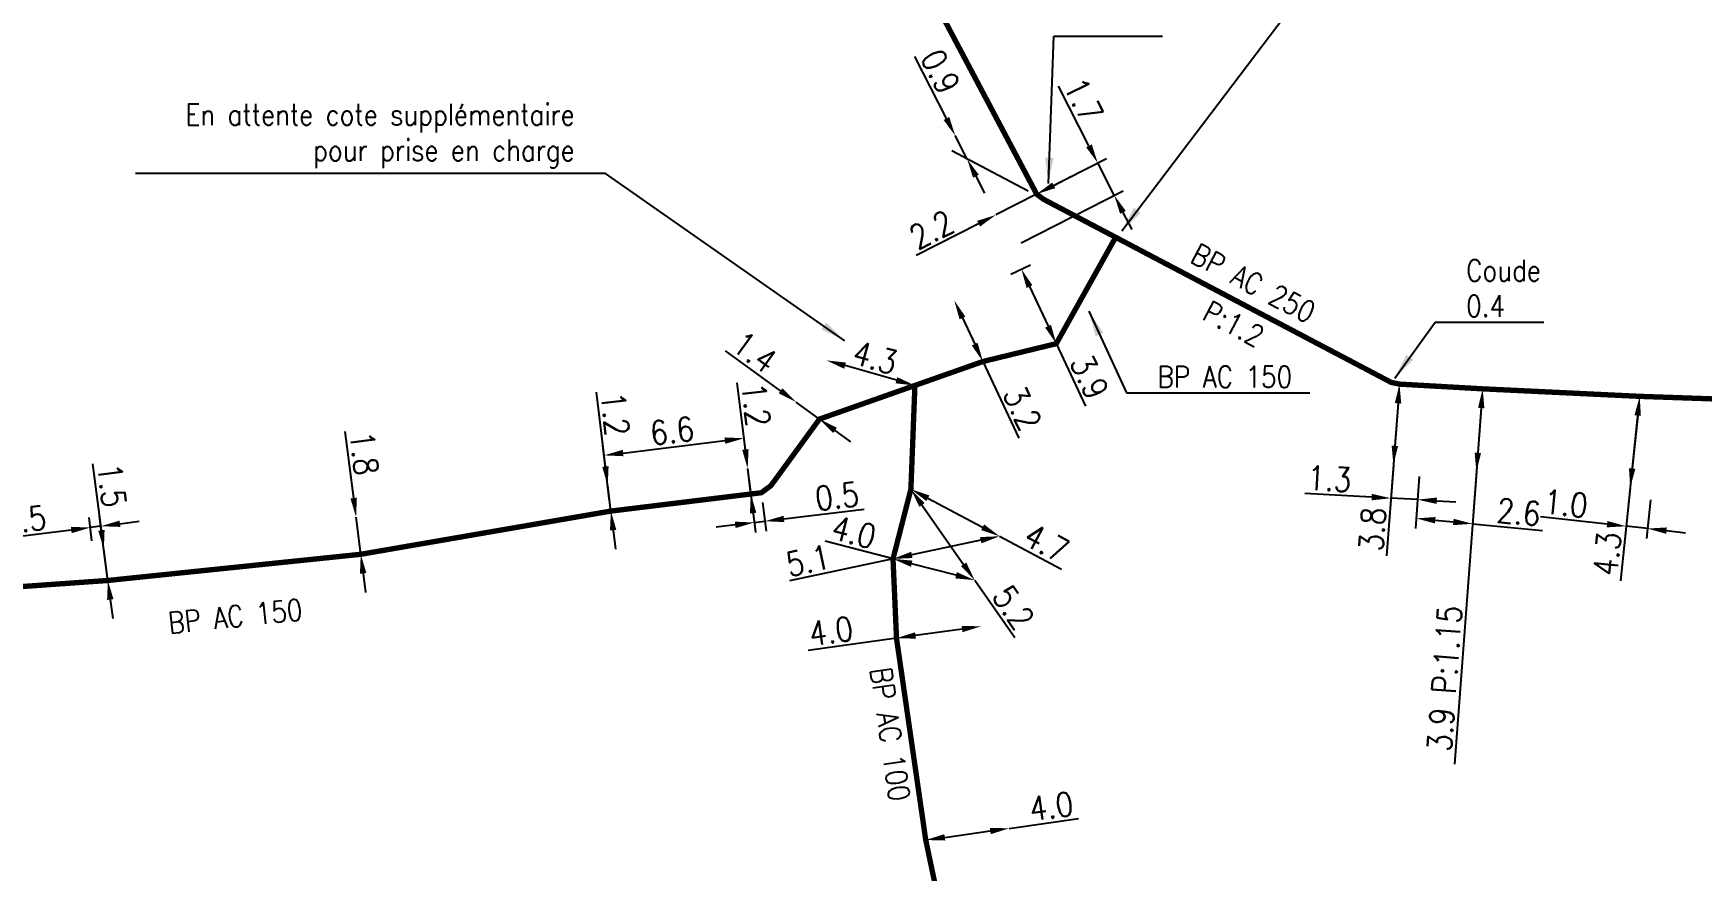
# Model space of a CAD drawing. Header units: millimetres. Extents: x 185000 to 186000, y 127990 to 129010.
# Drawn here: x 185282.5 to 185360.6, y 128081.3 to 128120.5 of the extents above; entities that cross this region are included whole.
import ezdxf
from ezdxf.enums import TextEntityAlignment as Align

# ---------------------------------------------------------------- set-up
doc = ezdxf.new("R2010")
doc.units = ezdxf.units.MM
doc.header["$PDMODE"] = 34
doc.linetypes.add('L_25_AP', pattern=[2000, 1000, 1000])
doc.layers.get('DEFPOINTS').update_dxf_attribs({"linetype": 'CONTINUOUS'})
doc.layers.add('L_150', color=1, linetype='CONTINUOUS')
doc.styles.get("Standard").update_dxf_attribs({"font": 'romans.shx', "width": 0.85})
doc.dimstyles.get("Standard").update_dxf_attribs({"dimtxt": 1.5, "dimasz": 1.2, "dimexe": 0.625, "dimexo": 0.625, "dimgap": 0.25, "dimtad": 1, "dimdec": 1, "dimzin": 0, "dimdsep": 46, "dimtxsty": 'Standard', "dimcen": -0.5, "dimadec": 0, "dimazin": 0, "dimtfac": 1, "dimtdec": 1, "dimtmove": 0, "dimatfit": 3, "dimfxl": 0, "dimtolj": 1, "dimtzin": 0, "dimarcsym": 0})

# ---------------------------------------------------------------- blocks, each defined once
blk = doc.blocks.new('*D2078')
at = {"layer": 'DEFPOINTS', "color": 0, "linetype": 'Continuous', "transparency": 16777216}
for p in [(185328.141, 128083.287), (185328.141, 128083.287), (185324.229, 128082.741)]:
    blk.add_point(p, dxfattribs=at)
at = {"layer": 'L_150', "color": 0, "linetype": 'Continuous', "lineweight": -2, "transparency": 16777216}
for p, q in [((185328.141, 128083.287), (185331.388, 128083.741)), ((185325.121, 128082.866), (185327.25, 128083.163))]:
    blk.add_line(p, q, dxfattribs=at)
at = {"layer": 'L_150', "color": 0, "linetype": 'Continuous', "transparency": 16777216}
for points in [[(185325.1, 128083.014), (185325.141, 128082.717), (185324.229, 128082.741)], [(185327.229, 128083.311), (185327.271, 128083.014), (185328.141, 128083.287)]]:
    blk.add_solid(points, dxfattribs=at)
at = {"layer": 'L_150', "color": 0, "linetype": 'Continuous', "transparency": 16777216, "insert": (185330.107, 128084.319), "char_height": 1.125, "attachment_point": 5, "rotation": 7.94649}
blk.add_mtext('\\A1;4.0', dxfattribs=at)
blk = doc.blocks.new('*D1338')
at = {"layer": 'DEFPOINTS', "color": 0, "linetype": 'Continuous', "transparency": 16777216}
for p in [(185285.118, 128097.369), (185285.257, 128096.287), (185285.94, 128094.892)]:
    blk.add_point(p, dxfattribs=at)
at = {"layer": 'L_150', "color": 0, "linetype": 'Continuous', "lineweight": -2, "transparency": 16777216}
for p, q in [((185285.197, 128096.752), (185285.059, 128097.834)), ((185285.88, 128095.357), (185285.555, 128097.898)), ((185284.226, 128097.255), (185280.946, 128096.835)), ((185285.614, 128097.433), (185285.118, 128097.369)), ((185286.507, 128097.547), (185287.4, 128097.662))]:
    blk.add_line(p, q, dxfattribs=at)
at = {"layer": 'L_150', "color": 0, "linetype": 'Continuous', "transparency": 16777216}
for points in [[(185284.207, 128097.404), (185284.245, 128097.106), (185285.118, 128097.369)], [(185286.488, 128097.696), (185286.526, 128097.399), (185285.614, 128097.433)]]:
    blk.add_solid(points, dxfattribs=at)
at = {"layer": 'L_150', "color": 0, "linetype": 'Continuous', "transparency": 16777216, "insert": (185282.03, 128097.73), "char_height": 1.125, "attachment_point": 5, "rotation": 7.30156}
blk.add_mtext('\\A1;0.5', dxfattribs=at)
blk = doc.blocks.new('*D1339')
at = {"layer": 'DEFPOINTS', "color": 0, "linetype": 'Continuous', "transparency": 16777216}
for p in [(185285.753, 128096.351), (185285.753, 128096.351), (185285.94, 128094.892)]:
    blk.add_point(p, dxfattribs=at)
at = {"layer": 'L_150', "color": 0, "linetype": 'Continuous', "lineweight": -2, "transparency": 16777216}
for p, q in [((185285.639, 128097.243), (185285.239, 128100.36)), ((185285.94, 128094.892), (185285.753, 128096.351)), ((185286.054, 128094), (185286.169, 128093.107))]:
    blk.add_line(p, q, dxfattribs=at)
at = {"layer": 'L_150', "color": 0, "linetype": 'Continuous', "transparency": 16777216}
for points in [[(185285.787, 128097.262), (185285.49, 128097.224), (185285.753, 128096.351)], [(185286.203, 128094.019), (185285.905, 128093.981), (185285.94, 128094.892)]]:
    blk.add_solid(points, dxfattribs=at)
at = {"layer": 'L_150', "color": 0, "linetype": 'Continuous', "transparency": 16777216, "insert": (185286.126, 128099.343), "char_height": 1.125, "attachment_point": 5, "rotation": 277.30156}
blk.add_mtext('\\A1;1.5', dxfattribs=at)
blk = doc.blocks.new('*D1340')
at = {"layer": 'DEFPOINTS', "color": 0, "linetype": 'Continuous', "transparency": 16777216}
for p in [(185297.561, 128097.855), (185297.561, 128097.855), (185297.779, 128096.118)]:
    blk.add_point(p, dxfattribs=at)
at = {"layer": 'L_150', "color": 0, "linetype": 'Continuous', "lineweight": -2, "transparency": 16777216}
for p, q in [((185297.448, 128098.748), (185297.056, 128101.865)), ((185297.779, 128096.118), (185297.561, 128097.855)), ((185297.892, 128095.225), (185298.004, 128094.332))]:
    blk.add_line(p, q, dxfattribs=at)
at = {"layer": 'L_150', "color": 0, "linetype": 'Continuous', "transparency": 16777216}
for points in [[(185297.597, 128098.766), (185297.299, 128098.729), (185297.561, 128097.855)], [(185298.041, 128095.244), (185297.743, 128095.207), (185297.779, 128096.118)]]:
    blk.add_solid(points, dxfattribs=at)
at = {"layer": 'L_150', "color": 0, "linetype": 'Continuous', "transparency": 16777216, "insert": (185297.94, 128100.846), "char_height": 1.125, "attachment_point": 5, "rotation": 277.179}
blk.add_mtext('\\A1;1.8', dxfattribs=at)
blk = doc.blocks.new('*D1341')
at = {"layer": 'DEFPOINTS', "color": 0, "linetype": 'Continuous', "transparency": 16777216}
for p in [(185315.721, 128101.55), (185315.894, 128100.131), (185309.488, 128098.141)]:
    blk.add_point(p, dxfattribs=at)
at = {"layer": 'L_150', "color": 0, "linetype": 'Continuous', "lineweight": -2, "transparency": 16777216}
for p, q in [((185315.837, 128100.596), (185315.664, 128102.015)), ((185309.431, 128098.606), (185309.113, 128101.216)), ((185310.063, 128100.859), (185314.828, 128101.441))]:
    blk.add_line(p, q, dxfattribs=at)
at = {"layer": 'L_150', "color": 0, "linetype": 'Continuous', "transparency": 16777216}
for points in [[(185310.045, 128101.008), (185310.081, 128100.71), (185309.17, 128100.75)], [(185314.809, 128101.589), (185314.846, 128101.292), (185315.721, 128101.55)]]:
    blk.add_solid(points, dxfattribs=at)
at = {"layer": 'L_150', "color": 0, "linetype": 'Continuous', "transparency": 16777216, "insert": (185312.354, 128101.894), "char_height": 1.125, "attachment_point": 5, "rotation": 6.95587}
blk.add_mtext('\\A1;6.6', dxfattribs=at)
blk = doc.blocks.new('*D1342')
at = {"layer": 'DEFPOINTS', "color": 0, "linetype": 'Continuous', "transparency": 16777216}
for p in [(185309.343, 128099.332), (185309.343, 128099.332), (185309.488, 128098.141)]:
    blk.add_point(p, dxfattribs=at)
at = {"layer": 'L_150', "color": 0, "linetype": 'Continuous', "lineweight": -2, "transparency": 16777216}
for p, q in [((185309.234, 128100.225), (185308.809, 128103.706)), ((185309.488, 128098.141), (185309.343, 128099.332)), ((185309.597, 128097.247), (185309.706, 128096.354))]:
    blk.add_line(p, q, dxfattribs=at)
at = {"layer": 'L_150', "color": 0, "linetype": 'Continuous', "transparency": 16777216}
for points in [[(185309.382, 128100.243), (185309.085, 128100.207), (185309.343, 128099.332)], [(185309.746, 128097.265), (185309.448, 128097.229), (185309.488, 128098.141)]]:
    blk.add_solid(points, dxfattribs=at)
at = {"layer": 'L_150', "color": 0, "linetype": 'Continuous', "transparency": 16777216, "insert": (185309.689, 128102.684), "char_height": 1.125, "attachment_point": 5, "rotation": 276.95587}
blk.add_mtext('\\A1;1.2', dxfattribs=at)
blk = doc.blocks.new('*D1343')
at = {"layer": 'DEFPOINTS', "color": 0, "linetype": 'Continuous', "transparency": 16777216}
for p in [(185315.894, 128100.131), (185315.894, 128100.131), (185316.039, 128098.94)]:
    blk.add_point(p, dxfattribs=at)
at = {"layer": 'L_150', "color": 0, "linetype": 'Continuous', "lineweight": -2, "transparency": 16777216}
for p, q in [((185315.785, 128101.024), (185315.404, 128104.143)), ((185316.039, 128098.94), (185315.894, 128100.131)), ((185316.148, 128098.046), (185316.257, 128097.153))]:
    blk.add_line(p, q, dxfattribs=at)
at = {"layer": 'L_150', "color": 0, "linetype": 'Continuous', "transparency": 16777216}
for points in [[(185315.934, 128101.043), (185315.636, 128101.006), (185315.894, 128100.131)], [(185316.297, 128098.065), (185315.999, 128098.028), (185316.039, 128098.94)]]:
    blk.add_solid(points, dxfattribs=at)
at = {"layer": 'L_150', "color": 0, "linetype": 'Continuous', "transparency": 16777216, "insert": (185316.285, 128103.121), "char_height": 1.125, "attachment_point": 5, "rotation": 276.95587}
blk.add_mtext('\\A1;1.2', dxfattribs=at)
blk = doc.blocks.new('*D1344')
at = {"layer": 'DEFPOINTS', "color": 0, "linetype": 'Continuous', "transparency": 16777216}
for p in [(185318.162, 128103.242), (185318.162, 128103.242), (185319.253, 128102.447)]:
    blk.add_point(p, dxfattribs=at)
at = {"layer": 'L_150', "color": 0, "linetype": 'Continuous', "lineweight": -2, "transparency": 16777216}
for p, q in [((185317.434, 128103.772), (185314.859, 128105.65)), ((185319.253, 128102.447), (185318.162, 128103.242)), ((185319.98, 128101.917), (185320.707, 128101.387))]:
    blk.add_line(p, q, dxfattribs=at)
at = {"layer": 'L_150', "color": 0, "linetype": 'Continuous', "transparency": 16777216}
for points in [[(185317.523, 128103.894), (185317.346, 128103.651), (185318.162, 128103.242)], [(185320.068, 128102.038), (185319.892, 128101.796), (185319.253, 128102.447)]]:
    blk.add_solid(points, dxfattribs=at)
at = {"layer": 'L_150', "color": 0, "linetype": 'Continuous', "transparency": 16777216, "insert": (185316.225, 128105.582), "char_height": 1.125, "attachment_point": 5, "rotation": 323.9128}
blk.add_mtext('\\A1;1.4', dxfattribs=at)
blk = doc.blocks.new('*D1345')
at = {"layer": 'DEFPOINTS', "color": 0, "linetype": 'Continuous', "transparency": 16777216}
for p in [(185325.567, 128107.996), (185325.567, 128107.996), (185326.902, 128105.143)]:
    blk.add_point(p, dxfattribs=at)
at = {"layer": 'L_150', "color": 0, "linetype": 'Continuous', "lineweight": -2, "transparency": 16777216}
for p, q in [((185325.948, 128107.181), (185326.521, 128105.958)), ((185326.902, 128105.143), (185328.58, 128101.561))]:
    blk.add_line(p, q, dxfattribs=at)
at = {"layer": 'L_150', "color": 0, "linetype": 'Continuous', "transparency": 16777216}
for points in [[(185326.084, 128107.244), (185325.812, 128107.117), (185325.567, 128107.996)], [(185326.657, 128106.022), (185326.385, 128105.895), (185326.902, 128105.143)]]:
    blk.add_solid(points, dxfattribs=at)
at = {"layer": 'L_150', "color": 0, "linetype": 'Continuous', "transparency": 16777216, "insert": (185328.755, 128102.956), "char_height": 1.125, "attachment_point": 5, "rotation": 295.09176}
blk.add_mtext('\\A1;3.2', dxfattribs=at)
blk = doc.blocks.new('*D1346')
at = {"layer": 'DEFPOINTS', "color": 0, "linetype": 'Continuous', "transparency": 16777216}
for p in [(185319.585, 128105.195), (185319.585, 128105.195), (185323.722, 128104.022)]:
    blk.add_point(p, dxfattribs=at)
at = {"layer": 'L_150', "color": 0, "linetype": 'Continuous', "lineweight": -2, "transparency": 16777216}
blk.add_line((185322.856, 128104.268), (185320.451, 128104.95), dxfattribs=at)
at = {"layer": 'L_150', "color": 0, "linetype": 'Continuous', "transparency": 16777216}
for points in [[(185320.492, 128105.094), (185320.41, 128104.805), (185319.585, 128105.195)], [(185322.897, 128104.412), (185322.815, 128104.123), (185323.722, 128104.022)]]:
    blk.add_solid(points, dxfattribs=at)
at = {"layer": 'L_150', "color": 0, "linetype": 'Continuous', "transparency": 16777216, "insert": (185321.858, 128105.33), "char_height": 1.125, "attachment_point": 5, "rotation": 344.17353}
blk.add_mtext('\\A1;4.3', dxfattribs=at)
blk = doc.blocks.new('*D1347')
at = {"layer": 'DEFPOINTS', "color": 0, "linetype": 'Continuous', "transparency": 16777216}
for p in [(185323.534, 128099.165), (185327.686, 128096.963), (185327.686, 128096.963)]:
    blk.add_point(p, dxfattribs=at)
at = {"layer": 'L_150', "color": 0, "linetype": 'Continuous', "lineweight": -2, "transparency": 16777216}
for p, q in [((185324.329, 128098.743), (185326.891, 128097.385)), ((185327.686, 128096.963), (185330.582, 128095.427))]:
    blk.add_line(p, q, dxfattribs=at)
at = {"layer": 'L_150', "color": 0, "linetype": 'Continuous', "transparency": 16777216}
for points in [[(185324.399, 128098.876), (185324.259, 128098.611), (185323.534, 128099.165)], [(185326.961, 128097.517), (185326.821, 128097.252), (185327.686, 128096.963)]]:
    blk.add_solid(points, dxfattribs=at)
at = {"layer": 'L_150', "color": 0, "linetype": 'Continuous', "transparency": 16777216, "insert": (185329.883, 128096.647), "char_height": 1.125, "attachment_point": 5, "rotation": 332.06169}
blk.add_mtext('\\A1;4.7', dxfattribs=at)
blk = doc.blocks.new('*D1348')
at = {"layer": 'DEFPOINTS', "color": 0, "linetype": 'Continuous', "transparency": 16777216}
for p in [(185323.534, 128099.165), (185326.52, 128094.908), (185326.52, 128094.908)]:
    blk.add_point(p, dxfattribs=at)
at = {"layer": 'L_150', "color": 0, "linetype": 'Continuous', "lineweight": -2, "transparency": 16777216}
for p, q in [((185324.051, 128098.428), (185326.003, 128095.645)), ((185326.52, 128094.908), (185328.403, 128092.224))]:
    blk.add_line(p, q, dxfattribs=at)
at = {"layer": 'L_150', "color": 0, "linetype": 'Continuous', "transparency": 16777216}
for points in [[(185324.173, 128098.514), (185323.928, 128098.342), (185323.534, 128099.165)], [(185326.126, 128095.731), (185325.88, 128095.559), (185326.52, 128094.908)]]:
    blk.add_solid(points, dxfattribs=at)
at = {"layer": 'L_150', "color": 0, "linetype": 'Continuous', "transparency": 16777216, "insert": (185328.334, 128093.628), "char_height": 1.125, "attachment_point": 5, "rotation": 305.04884}
blk.add_mtext('\\A1;5.2', dxfattribs=at)
blk = doc.blocks.new('*D1349')
at = {"layer": 'DEFPOINTS', "color": 0, "linetype": 'Continuous', "transparency": 16777216}
for p in [(185327.686, 128096.963), (185327.686, 128096.963), (185322.697, 128095.903)]:
    blk.add_point(p, dxfattribs=at)
at = {"layer": 'L_150', "color": 0, "linetype": 'Continuous', "lineweight": -2, "transparency": 16777216}
for p, q in [((185326.806, 128096.776), (185323.578, 128096.09)), ((185322.697, 128095.903), (185317.848, 128094.873))]:
    blk.add_line(p, q, dxfattribs=at)
at = {"layer": 'L_150', "color": 0, "linetype": 'Continuous', "transparency": 16777216}
for points in [[(185323.547, 128096.237), (185323.609, 128095.943), (185322.697, 128095.903)], [(185326.774, 128096.923), (185326.837, 128096.629), (185327.686, 128096.963)]]:
    blk.add_solid(points, dxfattribs=at)
at = {"layer": 'L_150', "color": 0, "linetype": 'Continuous', "transparency": 16777216, "insert": (185318.721, 128095.825), "char_height": 1.125, "attachment_point": 5, "rotation": 11.99599}
blk.add_mtext('\\A1;5.1', dxfattribs=at)
blk = doc.blocks.new('*D1350')
at = {"layer": 'DEFPOINTS', "color": 0, "linetype": 'Continuous', "transparency": 16777216}
for p in [(185322.697, 128095.903), (185326.52, 128094.908), (185326.52, 128094.908)]:
    blk.add_point(p, dxfattribs=at)
at = {"layer": 'L_150', "color": 0, "linetype": 'Continuous', "lineweight": -2, "transparency": 16777216}
for p, q in [((185322.697, 128095.903), (185319.525, 128096.729)), ((185325.649, 128095.135), (185323.568, 128095.676))]:
    blk.add_line(p, q, dxfattribs=at)
at = {"layer": 'L_150', "color": 0, "linetype": 'Continuous', "transparency": 16777216}
for points in [[(185323.606, 128095.821), (185323.531, 128095.531), (185322.697, 128095.903)], [(185325.687, 128095.28), (185325.611, 128094.99), (185326.52, 128094.908)]]:
    blk.add_solid(points, dxfattribs=at)
at = {"layer": 'L_150', "color": 0, "linetype": 'Continuous', "transparency": 16777216, "insert": (185320.864, 128097.155), "char_height": 1.125, "attachment_point": 5, "rotation": 345.41011}
blk.add_mtext('\\A1;4.0', dxfattribs=at)
blk = doc.blocks.new('*D1351')
at = {"layer": 'DEFPOINTS', "color": 0, "linetype": 'Continuous', "transparency": 16777216}
for p in [(185326.821, 128092.744), (185326.821, 128092.744), (185322.86, 128092.192)]:
    blk.add_point(p, dxfattribs=at)
at = {"layer": 'L_150', "color": 0, "linetype": 'Continuous', "lineweight": -2, "transparency": 16777216}
for p, q in [((185325.93, 128092.62), (185323.751, 128092.316)), ((185322.86, 128092.192), (185318.721, 128091.615))]:
    blk.add_line(p, q, dxfattribs=at)
at = {"layer": 'L_150', "color": 0, "linetype": 'Continuous', "transparency": 16777216}
for points in [[(185323.73, 128092.465), (185323.772, 128092.168), (185322.86, 128092.192)], [(185325.909, 128092.768), (185325.951, 128092.471), (185326.821, 128092.744)]]:
    blk.add_solid(points, dxfattribs=at)
at = {"layer": 'L_150', "color": 0, "linetype": 'Continuous', "transparency": 16777216, "insert": (185319.796, 128092.522), "char_height": 1.125, "attachment_point": 5, "rotation": 7.93108}
blk.add_mtext('\\A1;4.0', dxfattribs=at)
blk = doc.blocks.new('*D2284')
at = {"layer": 'DEFPOINTS', "color": 0, "linetype": 'Continuous', "transparency": 16777216}
for p in [(185346.407, 128104.085), (185347.37, 128100.227), (185347.253, 128098.676)]:
    blk.add_point(p, dxfattribs=at)
at = {"layer": 'L_150', "color": 0, "linetype": 'Continuous', "lineweight": -2, "transparency": 16777216}
for p, q in [((185346.372, 128103.618), (185345.969, 128098.278)), ((185347.334, 128099.759), (185347.217, 128098.208)), ((185345.106, 128098.795), (185341.969, 128098.969)), ((185347.253, 128098.676), (185346.005, 128098.745)), ((185348.151, 128098.626), (185349.05, 128098.576))]:
    blk.add_line(p, q, dxfattribs=at)
at = {"layer": 'L_150', "color": 0, "linetype": 'Continuous', "transparency": 16777216}
for points in [[(185345.114, 128098.945), (185345.098, 128098.645), (185346.005, 128098.745)], [(185348.16, 128098.776), (185348.143, 128098.476), (185347.253, 128098.676)]]:
    blk.add_solid(points, dxfattribs=at)
at = {"layer": 'L_150', "color": 0, "linetype": 'Continuous', "transparency": 16777216, "insert": (185343.13, 128099.656), "char_height": 1.125, "attachment_point": 5, "rotation": 356.82584}
blk.add_mtext('\\A1;1.3', dxfattribs=at)
blk = doc.blocks.new('*D2285')
at = {"layer": 'DEFPOINTS', "color": 0, "linetype": 'Continuous', "transparency": 16777216}
for p in [(185350.301, 128103.864), (185347.37, 128100.227), (185347.187, 128097.798)]:
    blk.add_point(p, dxfattribs=at)
at = {"layer": 'L_150', "color": 0, "linetype": 'Continuous', "lineweight": -2, "transparency": 16777216}
for p, q in [((185350.266, 128103.396), (185349.789, 128097.079)), ((185347.334, 128099.759), (185347.151, 128097.33)), ((185348.082, 128097.712), (185348.929, 128097.632)), ((185349.825, 128097.546), (185353.103, 128097.234))]:
    blk.add_line(p, q, dxfattribs=at)
at = {"layer": 'L_150', "color": 0, "linetype": 'Continuous', "transparency": 16777216}
for points in [[(185348.097, 128097.862), (185348.068, 128097.563), (185347.187, 128097.798)], [(185348.943, 128097.781), (185348.914, 128097.482), (185349.825, 128097.546)]]:
    blk.add_solid(points, dxfattribs=at)
at = {"layer": 'L_150', "color": 0, "linetype": 'Continuous', "transparency": 16777216, "insert": (185351.99, 128098.093), "char_height": 1.125, "attachment_point": 5, "rotation": 354.55154}
blk.add_mtext('\\A1;2.6', dxfattribs=at)
blk = doc.blocks.new('*D2286')
at = {"layer": 'DEFPOINTS', "color": 0, "linetype": 'Continuous', "transparency": 16777216}
for p in [(185350.301, 128103.864), (185350.008, 128099.975), (185350.008, 128099.975)]:
    blk.add_point(p, dxfattribs=at)
at = {"layer": 'L_150', "color": 0, "linetype": 'Continuous', "lineweight": -2, "transparency": 16777216}
for p, q in [((185350.233, 128102.966), (185350.075, 128100.872)), ((185350.008, 128099.975), (185348.976, 128086.29))]:
    blk.add_line(p, q, dxfattribs=at)
at = {"layer": 'L_150', "color": 0, "linetype": 'Continuous', "transparency": 16777216}
for points in [[(185350.084, 128102.978), (185350.383, 128102.955), (185350.301, 128103.864)], [(185349.926, 128100.884), (185350.225, 128100.861), (185350.008, 128099.975)]]:
    blk.add_solid(points, dxfattribs=at)
at = {"layer": 'L_150', "color": 0, "linetype": 'Continuous', "transparency": 16777216, "insert": (185348.526, 128090.303), "char_height": 1.125, "attachment_point": 5, "rotation": 85.68869}
blk.add_mtext('\\A1;3.9 P:1.15', dxfattribs=at)
blk = doc.blocks.new('*D2287')
at = {"layer": 'DEFPOINTS', "color": 0, "linetype": 'Continuous', "transparency": 16777216}
for p in [(185346.407, 128104.085), (185346.122, 128100.296), (185346.122, 128100.296)]:
    blk.add_point(p, dxfattribs=at)
at = {"layer": 'L_150', "color": 0, "linetype": 'Continuous', "lineweight": -2, "transparency": 16777216}
for p, q in [((185346.34, 128103.188), (185346.189, 128101.193)), ((185346.122, 128100.296), (185345.801, 128096.049))]:
    blk.add_line(p, q, dxfattribs=at)
at = {"layer": 'L_150', "color": 0, "linetype": 'Continuous', "transparency": 16777216}
for points in [[(185346.19, 128103.199), (185346.489, 128103.176), (185346.407, 128104.085)], [(185346.04, 128101.205), (185346.339, 128101.182), (185346.122, 128100.296)]]:
    blk.add_solid(points, dxfattribs=at)
at = {"layer": 'L_150', "color": 0, "linetype": 'Continuous', "transparency": 16777216, "insert": (185345.143, 128097.291), "char_height": 1.125, "attachment_point": 5, "rotation": 85.68869}
blk.add_mtext('\\A1;3.8', dxfattribs=at)
blk = doc.blocks.new('*D2288')
at = {"layer": 'DEFPOINTS', "color": 0, "linetype": 'Continuous', "transparency": 16777216}
for p in [(185357.652, 128103.512), (185358.201, 128099.127), (185358.013, 128097.323)]:
    blk.add_point(p, dxfattribs=at)
at = {"layer": 'L_150', "color": 0, "linetype": 'Continuous', "lineweight": -2, "transparency": 16777216}
for p, q in [((185357.604, 128103.046), (185356.97, 128096.964)), ((185358.152, 128098.661), (185357.965, 128096.856)), ((185356.124, 128097.528), (185353.001, 128097.867)), ((185358.013, 128097.323), (185357.019, 128097.431)), ((185358.908, 128097.225), (185359.803, 128097.128))]:
    blk.add_line(p, q, dxfattribs=at)
at = {"layer": 'L_150', "color": 0, "linetype": 'Continuous', "transparency": 16777216}
for points in [[(185356.14, 128097.677), (185356.108, 128097.379), (185357.019, 128097.431)], [(185358.924, 128097.374), (185358.892, 128097.076), (185358.013, 128097.323)]]:
    blk.add_solid(points, dxfattribs=at)
at = {"layer": 'L_150', "color": 0, "linetype": 'Continuous', "transparency": 16777216, "insert": (185354.196, 128098.492), "char_height": 1.125, "attachment_point": 5, "rotation": 353.79874}
blk.add_mtext('\\A1;1.0', dxfattribs=at)
blk = doc.blocks.new('*D2289')
at = {"layer": 'DEFPOINTS', "color": 0, "linetype": 'Continuous', "transparency": 16777216}
for p in [(185357.652, 128103.512), (185357.207, 128099.235), (185357.207, 128099.235)]:
    blk.add_point(p, dxfattribs=at)
at = {"layer": 'L_150', "color": 0, "linetype": 'Continuous', "lineweight": -2, "transparency": 16777216}
for p, q in [((185357.559, 128102.617), (185357.3, 128100.13)), ((185357.207, 128099.235), (185356.753, 128094.875))]:
    blk.add_line(p, q, dxfattribs=at)
at = {"layer": 'L_150', "color": 0, "linetype": 'Continuous', "transparency": 16777216}
for points in [[(185357.41, 128102.632), (185357.708, 128102.601), (185357.652, 128103.512)], [(185357.151, 128100.146), (185357.449, 128100.115), (185357.207, 128099.235)]]:
    blk.add_solid(points, dxfattribs=at)
at = {"layer": 'L_150', "color": 0, "linetype": 'Continuous', "transparency": 16777216, "insert": (185356.13, 128096.135), "char_height": 1.125, "attachment_point": 5, "rotation": 84.05574}
blk.add_mtext('\\A1;4.3', dxfattribs=at)
blk = doc.blocks.new('*D2300')
at = {"layer": 'DEFPOINTS', "color": 0, "linetype": 'Continuous', "transparency": 16777216}
for p in [(185329.421, 128112.982), (185333.053, 128112.927), (185328.279, 128110.49)]:
    blk.add_point(p, dxfattribs=at)
at = {"layer": 'L_150', "color": 0, "linetype": 'Continuous', "lineweight": -2, "transparency": 16777216}
for p, q in [((185331.87, 128115.243), (185330.441, 128118.041)), ((185329.839, 128113.195), (185332.697, 128114.655)), ((185333.053, 128112.927), (185332.279, 128114.441)), ((185328.697, 128110.703), (185333.47, 128113.141)), ((185333.462, 128112.126), (185333.871, 128111.324))]:
    blk.add_line(p, q, dxfattribs=at)
at = {"layer": 'L_150', "color": 0, "linetype": 'Continuous', "transparency": 16777216}
for points in [[(185332.004, 128115.311), (185331.737, 128115.175), (185332.279, 128114.441)], [(185333.595, 128112.194), (185333.328, 128112.058), (185333.053, 128112.927)]]:
    blk.add_solid(points, dxfattribs=at)
at = {"layer": 'L_150', "color": 0, "linetype": 'Continuous', "transparency": 16777216, "insert": (185331.619, 128117.384), "char_height": 1.125, "attachment_point": 5, "rotation": 297.05065}
blk.add_mtext('\\A1;1.7', dxfattribs=at)
blk = doc.blocks.new('*D2301')
at = {"layer": 'DEFPOINTS', "color": 0, "linetype": 'Continuous', "transparency": 16777216}
for p in [(185329.421, 128112.982), (185327.506, 128112.004), (185327.506, 128112.004)]:
    blk.add_point(p, dxfattribs=at)
at = {"layer": 'L_150', "color": 0, "linetype": 'Continuous', "lineweight": -2, "transparency": 16777216}
for p, q in [((185330.223, 128113.391), (185331.024, 128113.8)), ((185329.421, 128112.982), (185327.506, 128112.004)), ((185326.705, 128111.595), (185323.785, 128110.104))]:
    blk.add_line(p, q, dxfattribs=at)
at = {"layer": 'L_150', "color": 0, "linetype": 'Continuous', "transparency": 16777216}
for points in [[(185330.154, 128113.525), (185330.291, 128113.258), (185329.421, 128112.982)], [(185326.637, 128111.728), (185326.773, 128111.461), (185327.506, 128112.004)]]:
    blk.add_solid(points, dxfattribs=at)
at = {"layer": 'L_150', "color": 0, "linetype": 'Continuous', "transparency": 16777216, "insert": (185324.503, 128111.313), "char_height": 1.125, "attachment_point": 5, "rotation": 27.05065}
blk.add_mtext('\\A1;2.2', dxfattribs=at)
blk = doc.blocks.new('*D2313')
at = {"layer": 'DEFPOINTS', "color": 0, "linetype": 'Continuous', "transparency": 16777216}
for p in [(185327.792, 128109.038), (185328.706, 128109.466), (185330.339, 128105.979)]:
    blk.add_point(p, dxfattribs=at)
at = {"layer": 'L_150', "color": 0, "linetype": 'Continuous', "lineweight": -2, "transparency": 16777216}
for p, q in [((185328.217, 128109.237), (185329.13, 128109.665)), ((185329.088, 128108.651), (185329.957, 128106.794)), ((185330.339, 128105.979), (185331.71, 128103.051))]:
    blk.add_line(p, q, dxfattribs=at)
at = {"layer": 'L_150', "color": 0, "linetype": 'Continuous', "transparency": 16777216}
for points in [[(185329.223, 128108.714), (185328.952, 128108.587), (185328.706, 128109.466)], [(185330.093, 128106.858), (185329.821, 128106.731), (185330.339, 128105.979)]]:
    blk.add_solid(points, dxfattribs=at)
at = {"layer": 'L_150', "color": 0, "linetype": 'Continuous', "transparency": 16777216, "insert": (185331.894, 128104.426), "char_height": 1.125, "attachment_point": 5, "rotation": 295.09176}
blk.add_mtext('\\A1;3.9', dxfattribs=at)
blk = doc.blocks.new('*D2433')
at = {"layer": 'DEFPOINTS', "color": 0, "linetype": 'Continuous', "transparency": 16777216}
for p in [(185325.607, 128115.719), (185325.61, 128115.717), (185329.74, 128112.74)]:
    blk.add_point(p, dxfattribs=at)
at = {"layer": 'L_150', "color": 0, "linetype": 'Continuous', "lineweight": -2, "transparency": 16777216}
for p, q in [((185325.198, 128116.52), (185323.717, 128119.42)), ((185324.89, 128116.096), (185324.887, 128116.098)), ((185329.02, 128113.119), (185325.448, 128115)), ((185326.168, 128114.621), (185325.607, 128115.719)), ((185326.577, 128113.82), (185326.986, 128113.018))]:
    blk.add_line(p, q, dxfattribs=at)
at = {"layer": 'L_150', "color": 0, "linetype": 'Continuous', "transparency": 16777216}
for points in [[(185325.332, 128116.588), (185325.064, 128116.452), (185325.607, 128115.719)], [(185326.711, 128113.888), (185326.443, 128113.751), (185326.168, 128114.621)]]:
    blk.add_solid(points, dxfattribs=at)
at = {"layer": 'L_150', "color": 0, "linetype": 'Continuous', "transparency": 16777216, "insert": (185324.916, 128118.722), "char_height": 1.125, "attachment_point": 5, "rotation": 297.05065}
blk.add_mtext('\\A1;0.9', dxfattribs=at)
blk = doc.blocks.new('*D2455')
at = {"layer": 'DEFPOINTS', "color": 0, "linetype": 'Continuous', "transparency": 16777216}
for p in [(185315.894, 128100.131), (185316.536, 128099), (185316.202, 128097.605)]:
    blk.add_point(p, dxfattribs=at)
at = {"layer": 'L_150', "color": 0, "linetype": 'Continuous', "lineweight": -2, "transparency": 16777216}
for p, q in [((185315.951, 128099.666), (185316.259, 128097.14)), ((185316.592, 128098.535), (185316.755, 128097.2)), ((185317.592, 128097.775), (185321.352, 128098.233)), ((185315.309, 128097.496), (185314.415, 128097.387)), ((185316.202, 128097.605), (185316.699, 128097.666))]:
    blk.add_line(p, q, dxfattribs=at)
at = {"layer": 'L_150', "color": 0, "linetype": 'Continuous', "transparency": 16777216}
for points in [[(185317.574, 128097.923), (185317.61, 128097.626), (185316.699, 128097.666)], [(185315.291, 128097.645), (185315.327, 128097.347), (185316.202, 128097.605)]]:
    blk.add_solid(points, dxfattribs=at)
at = {"layer": 'L_150', "color": 0, "linetype": 'Continuous', "transparency": 16777216, "insert": (185320.08, 128098.834), "char_height": 1.125, "attachment_point": 5, "rotation": 6.95587}
blk.add_mtext('\\A1;0.5', dxfattribs=at)

msp = doc.modelspace()

# ---------------------------------------------------------------- linework, layer by layer
at = {"layer": 'L_150', "linetype": 'L_25_AP', "const_width": 0.25, "flags": 128}
msp.add_lwpolyline([(185229.125, 128311.811), (185229.384, 128310.424), (185229.384, 128310.424), (185229.424, 128310.228), (185229.668, 128309.05), (185230.224, 128306.36), (185231.554, 128304.239), (185234.355, 128295.449), (185234.355, 128295.449), (185240.111, 128284.477), (185245.72, 128273.783), (185245.72, 128273.783), (185245.72, 128273.783), (185251.095, 128263.023), (185251.095, 128263.023), (185251.095, 128263.023), (185256.743, 128252.787), (185257.599, 128250.442), (185259.595, 128247.22), (185262.55, 128242.342), (185268.14, 128231.61), (185268.14, 128231.61), (185270.543, 128226.674), (185272.462, 128222.73), (185273.745, 128220.362), (185273.912, 128220.054), (185274.295, 128219.347), (185274.295, 128219.347), (185274.749, 128217.844), (185274.922, 128217.27), (185279.33, 128202.671), (185282.548, 128195.987), (185285.377, 128190.812), (185296.968, 128170.658), (185300.731, 128163.903), (185309.29, 128150.268), (185312.93, 128143.86), (185313.144, 128143.484), (185322.333, 128126.366), (185322.333, 128126.366), (185329.421, 128112.982), (185329.74, 128112.74), (185333.12, 128110.959), (185346.016, 128104.167), (185346.407, 128104.085), (185350.301, 128103.864), (185357.652, 128103.512), (185365.461, 128103.242), (185372.993, 128103.221), (185381.144, 128102.923), (185388.552, 128103.772), (185396.17, 128104.488), (185410.048, 128106.951), (185418.094, 128108.817), (185421.989, 128110.154), (185424.772, 128111.109), (185435.205, 128114.817), (185448.226, 128119.962), (185448.226, 128119.962), (185460.612, 128124.906), (185461.429, 128125.018), (185465.034, 128125.516), (185463.413, 128132.017), (185463.11, 128133.23), (185463.051, 128134.503), (185463.051, 128134.503), (185461.388, 128141.073), (185461.19, 128141.044), (185447.338, 128138.822), (185438.135, 128137.268), (185435.747, 128138.121), (185433.305, 128148.034), (185433.305, 128148.034), (185432.354, 128148.873), (185432.103, 128150.477), (185426.382, 128180.786), (185424.444, 128189.361), (185424.271, 128189.542), (185416.602, 128192.986)], dxfattribs=at)
at = {"layer": 'L_150', "linetype": 'L_25_AP', "ltscale": 0.5, "const_width": 0.25, "flags": 128}
for points in [[(185271.802, 128093.82), (185272.798, 128093.906), (185276.385, 128094.216), (185285.94, 128094.892), (185297.779, 128096.118), (185297.779, 128096.118), (185309.488, 128098.141), (185316.039, 128098.94), (185316.536, 128099), (185316.985, 128099.336), (185319.253, 128102.447), (185319.253, 128102.447), (185323.722, 128104.022), (185326.902, 128105.143), (185326.902, 128105.143), (185330.339, 128105.979), (185333.12, 128110.96)], [(185329.445, 128050.551), (185328.668, 128053.789), (185328.425, 128054.801), (185327.563, 128059.005), (185326.697, 128071.02), (185324.229, 128082.741), (185324.229, 128082.741), (185322.86, 128092.192), (185322.86, 128092.192), (185322.697, 128095.903), (185323.534, 128099.165), (185323.722, 128104.022)]]:
    msp.add_lwpolyline(points, dxfattribs=at)

# ---------------------------------------------------------------- texts
at = {"layer": 'L_150', "linetype": 'Continuous', "width": 0.85}
for s, rotation, p in [('BP AC 250', 332.22463, (185339.568, 128108.809)), ('P:1.2', 332.22463, (185338.636, 128106.907)), ('BP AC 150', 5.91159, (185291.906, 128093.217)), ('BP AC 100', 278.24554, (185322.567, 128087.697))]:
    msp.add_text(s, height=1, rotation=rotation, dxfattribs=at).set_placement(p, align=Align.MIDDLE)
at = {"layer": 'L_150', "linetype": 'Continuous', "char_height": 1}
for s, insert, attachment_point in [('En attente cote supplémentaire\\Ppour prise en charge', (185307.791, 128115.703), 6), ('Coude\\P0.4', (185349.528, 128108.576), 4), ('BP AC 150', (185335.08, 128104.433), 4)]:
    msp.add_mtext(s, dxfattribs=dict(at, insert=insert, attachment_point=attachment_point))

# ---------------------------------------------------------------- dimensions: what is measured, and where the dimension line sits
at = {"layer": 'L_150', "linetype": 'Continuous'}
for base, p1, p2, angle, text, override, picture, middle in [((185325.607, 128115.719), (185329.74, 128112.74), (185325.61, 128115.717), 297.05065, '0.9', {"dimscale": 0.75, "dimatfit": 0}, '*D2433', (185324.248, 128118.381)), ((185347.253, 128098.676), (185346.407, 128104.085), (185347.37, 128100.227), 176.82584, '1.3', {"dimscale": 0.75, "dimatfit": 0}, '*D2284', (185343.088, 128098.907)), ((185350.008, 128099.975), (185350.301, 128103.864), (185350.008, 128099.975), 85.68869, '<> P:1.15', {"dimscale": 0.75}, '*D2286', (185349.274, 128090.246)), ((185347.187, 128097.798), (185350.301, 128103.864), (185347.37, 128100.227), 354.55154, '2.6', {"dimscale": 0.75}, '*D2285', (185351.919, 128097.346))]:
    dim = msp.add_linear_dim(base=base, p1=p1, p2=p2, angle=angle, text=text, dimstyle='Standard', override=override, dxfattribs=at)
    dim.commit()
    dim.dimension.update_dxf_attribs({"geometry": picture, "text_midpoint": middle, "dimtype": 160})
for base, p1, p2, angle, override, picture, middle in [((185333.053, 128112.927), (185329.421, 128112.982), (185328.279, 128110.49), 117.05065, {"dimscale": 0.75, "dimatfit": 0}, '*D2300', (185330.951, 128117.043)), ((185327.5063, 128112.0041), (185329.4211, 128112.9818), (185327.5063, 128112.0041), 27.05065, {"dimscale": 0.75}, '*D2301', (185324.844, 128110.6446)), ((185328.706, 128109.466), (185330.339, 128105.979), (185327.792, 128109.038), 295.09176, {"dimscale": 0.75}, '*D2313', (185331.215, 128104.108)), ((185325.56662, 128107.99595), (185326.90244, 128105.14321), (185325.56662, 128107.99595), 295.09176, {"dimscale": 0.75}, '*D1345', (185328.07563, 128102.63777)), ((185318.162, 128103.242), (185319.253, 128102.447), (185318.162, 128103.242), 323.9128, {"dimscale": 0.75, "dimatfit": 0}, '*D1344', (185315.783, 128104.976)), ((185315.894, 128100.131), (185316.039, 128098.94), (185315.894, 128100.131), 276.95587, {"dimscale": 0.75, "dimatfit": 0}, '*D1343', (185315.54, 128103.03)), ((185346.122, 128100.296), (185346.407, 128104.085), (185346.122, 128100.296), 85.68869, {"dimscale": 0.75}, '*D2287', (185345.891, 128097.235)), ((185309.343, 128099.332), (185309.488, 128098.141), (185309.343, 128099.332), 276.95587, {"dimscale": 0.75, "dimatfit": 0}, '*D1342', (185308.945, 128102.593)), ((185358.013, 128097.323), (185357.652, 128103.512), (185358.201, 128099.127), 173.79874, {"dimscale": 0.75, "dimatfit": 0}, '*D2288', (185354.115, 128097.746)), ((185357.207, 128099.235), (185357.652, 128103.512), (185357.207, 128099.235), 84.05574, {"dimscale": 0.75}, '*D2289', (185356.876, 128096.058)), ((185297.56066, 128097.85467), (185297.77936, 128096.11839), (185297.56066, 128097.85467), 277.179, {"dimscale": 0.75, "dimlfac": 1, "dimlunit": 2, "dimatfit": 0}, '*D1340', (185297.19562, 128100.75275)), ((185285.753, 128096.351), (185285.94, 128094.892), (185285.753, 128096.351), 277.30156, {"dimscale": 0.75, "dimlfac": 1, "dimlunit": 2, "dimatfit": 0}, '*D1339', (185285.382, 128099.248)), ((185316.202, 128097.605), (185316.536, 128099), (185315.894, 128100.131), 6.95587, {"dimscale": 0.75, "dimatfit": 0}, '*D2455', (185320.171, 128098.089)), ((185285.118, 128097.369), (185285.94, 128094.892), (185285.257, 128096.287), 7.30156, {"dimscale": 0.75, "dimatfit": 0}, '*D1338', (185282.125, 128096.986)), ((185327.686, 128096.963), (185323.534, 128099.165), (185327.686, 128096.963), 152.06169, {"dimscale": 0.75}, '*D1347', (185329.532, 128095.984)), ((185326.52, 128094.908), (185323.534, 128099.165), (185326.52, 128094.908), 125.04884, {"dimscale": 0.75}, '*D1348', (185327.72, 128093.198)), ((185326.52, 128094.908), (185322.697, 128095.903), (185326.52, 128094.908), 165.41011, {"dimscale": 0.75}, '*D1350', (185320.675, 128096.429)), ((185327.686, 128096.963), (185322.697, 128095.903), (185327.686, 128096.963), 191.99599, {"dimscale": 0.75}, '*D1349', (185318.877, 128095.091)), ((185326.821, 128092.744), (185322.86, 128092.192), (185326.821, 128092.744), 187.93108, {"dimscale": 0.75}, '*D1351', (185319.899, 128091.779)), ((185328.1414, 128083.2873), (185324.2293, 128082.7412), (185328.1414, 128083.2873), 187.94649, {"dimscale": 0.75}, '*D2078', (185330.2106, 128083.5762))]:
    dim = msp.add_linear_dim(base=base, p1=p1, p2=p2, angle=angle, dimstyle='Standard', override=override, dxfattribs=at)
    dim.commit()
    dim.dimension.update_dxf_attribs({"geometry": picture, "text_midpoint": middle, "dimtype": 160})
for base, p1, p2, angle, picture, middle in [((185319.585, 128105.195), (185323.722, 128104.022), (185319.585, 128105.195), 344.17353, '*D1346', (185321.858, 128105.33)), ((185315.721, 128101.55), (185309.488, 128098.141), (185315.894, 128100.131), 186.95587, '*D1341', (185312.354, 128101.894))]:
    dim = msp.add_linear_dim(base=base, p1=p1, p2=p2, angle=angle, dimstyle='Standard', override={"dimscale": 0.75, "dimatfit": 0}, dxfattribs=at)
    dim.commit()
    dim.dimension.update_dxf_attribs({"geometry": picture, "text_midpoint": middle})

# ---------------------------------------------------------------- leaders
at = {"layer": 'L_150', "linetype": 'Continuous', "annotation_type": 0, "has_hookline": 1}
for points, hookline_direction, text_width in [([(185333.413, 128111.268), (185344.535, 128125.943), (185345.735, 128125.943)], 0, 11.698), ([(185329.971, 128113.483), (185330.227, 128120.382), (185331.427, 128120.382)], 0, 3.643), ([(185320.437, 128106.119), (185309.241, 128113.953), (185308.041, 128113.953)], 1, 20.562), ([(185331.86, 128107.495), (185333.63, 128103.683), (185334.83, 128103.683)], 0, 7.124), ([(185346.19, 128104.37), (185348.078, 128106.993), (185349.278, 128106.993)], 0, 3.643)]:
    msp.add_leader(points, dimstyle='Standard', dxfattribs=dict(at, hookline_direction=hookline_direction, text_width=text_width))

doc.saveas('drawing.dxf')
